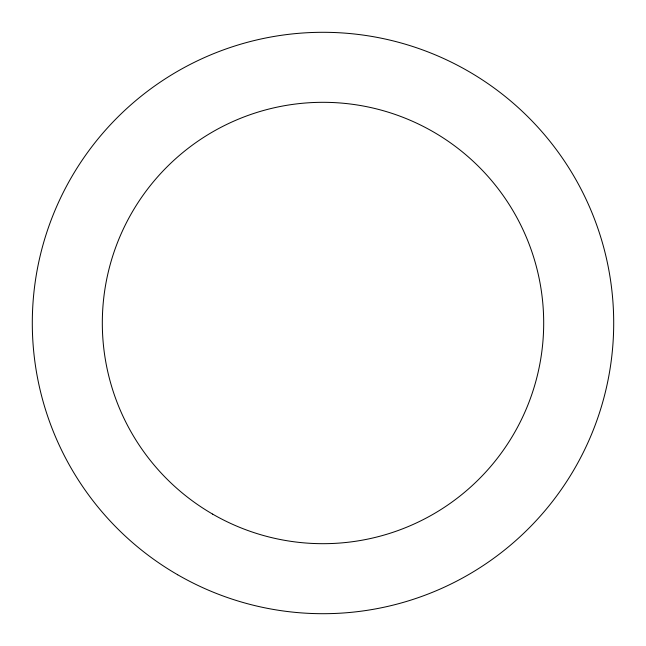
<?xml version="1.0" encoding="UTF-8"?>
<svg xmlns="http://www.w3.org/2000/svg" width="646" height="646" viewBox="0 0 646 646"><rect width="100%" height="100%" fill="white"/><g stroke="black" fill="none" stroke-linecap="round" stroke-linejoin="round"><path stroke-width="0.97" d="M177.65 574.754A290.7 290.7 0 0 0 613.7 323A290.7 290.7 0 0 0 177.65 71.246A290.7 290.7 0 0 0 177.65 574.754M212.655 514.119A220.69 220.69 0 0 0 543.69 323A220.69 220.69 0 0 0 212.655 131.881A220.69 220.69 0 0 0 212.655 514.119"/></g></svg>
